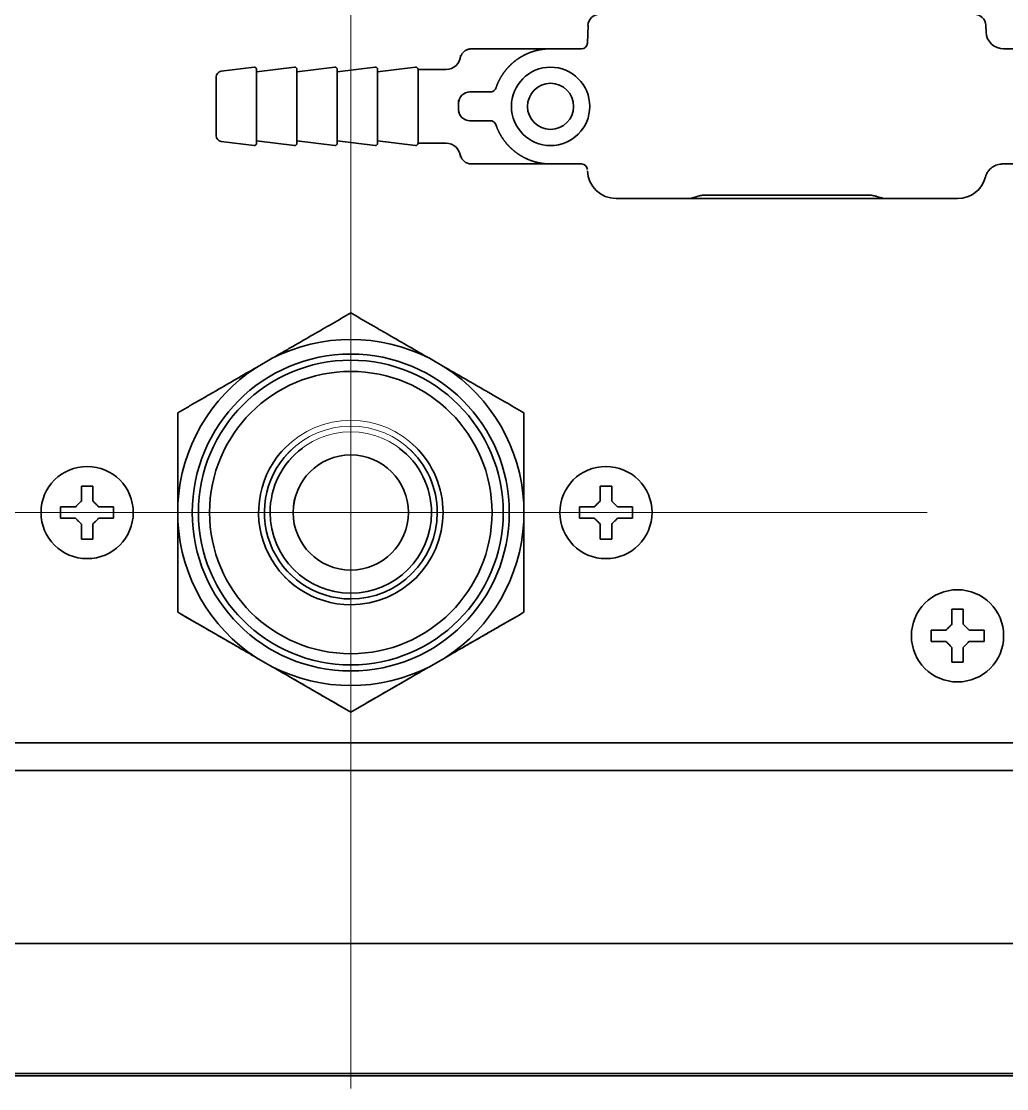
# Model space of a CAD drawing. Extents: x 6327 to 10269, y -393 to 3371.
# Drawn here: x 8511.9 to 8597.3, y 2567.9 to 2660.6 of the extents above; entities that cross this region are included whole.
import ezdxf

# ---------------------------------------------------------------- set-up
doc = ezdxf.new("R2010")
doc.units = 0
doc.header["$LTSCALE"] = 5
doc.layers.get('0').update_dxf_attribs({"linetype": 'CONTINUOUS', "lineweight": 0})
doc.layers.add('1', color=7, linetype='CONTINUOUS', true_color=0xffffff)

msp = doc.modelspace()

# ---------------------------------------------------------------- linework, layer by layer
at = {"color": 3}
for p, q in [((8540.444, 2667.926), (8540.444, 2567.926)), ((8490.444, 2617.926), (8590.444, 2617.926))]:
    msp.add_line(p, q, dxfattribs=at)
for radius in [8, 7.5, 7]:
    msp.add_circle((8540.444, 2617.926), radius)
at = {"layer": '1', "color": 7, "linetype": 'Continuous', "lineweight": 35}
for p, q in [((8561.019, 2660.211), (8560.964, 2658.659)), ((8595.527, 2660.211), (8595.548, 2659.624)), ((8557.773, 2658.176), (8550.768, 2658.176)), ((8560.465, 2658.176), (8557.773, 2658.176)), ((8603.773, 2658.176), (8597.047, 2658.176)), ((8528.773, 2650.619), (8528.773, 2655.733)), ((8532.049, 2656.575), (8529.212, 2656.23)), ((8535.549, 2656.575), (8532.273, 2656.176)), ((8532.273, 2656.376), (8532.273, 2649.976)), ((8539.049, 2656.575), (8535.773, 2656.176)), ((8535.773, 2656.376), (8535.773, 2649.976)), ((8542.549, 2656.575), (8539.273, 2656.176)), ((8539.273, 2656.376), (8539.273, 2649.976)), ((8546.049, 2656.575), (8542.773, 2656.176)), ((8542.773, 2656.376), (8542.773, 2649.976)), ((8548.708, 2656.376), (8546.273, 2656.376)), ((8546.273, 2656.376), (8546.273, 2649.976)), ((8549.773, 2653.176), (8549.783, 2653.461)), ((8549.783, 2652.891), (8549.773, 2653.176)), ((8549.783, 2653.461), (8549.791, 2653.692)), ((8549.79, 2652.692), (8549.79, 2652.687)), ((8529.212, 2650.123), (8532.049, 2649.778)), ((8532.273, 2650.176), (8535.549, 2649.778)), ((8535.773, 2650.176), (8539.049, 2649.778)), ((8539.273, 2650.176), (8542.549, 2649.778)), ((8542.773, 2650.176), (8546.049, 2649.778)), ((8546.273, 2649.976), (8548.708, 2649.976)), ((8550.768, 2648.176), (8557.773, 2648.176)), ((8557.773, 2648.176), (8560.465, 2648.176)), ((8596.956, 2648.176), (8603.773, 2648.176)), ((8569.705, 2645.176), (8563.466, 2645.176)), ((8571.09, 2645.176), (8569.705, 2645.176)), ((8585.456, 2645.176), (8571.09, 2645.176)), ((8571.117, 2645.467), (8585.428, 2645.467)), ((8586.841, 2645.176), (8585.456, 2645.176)), ((8593.079, 2645.176), (8586.841, 2645.176)), ((8532.265, 2630.525), (8533.624, 2631.309)), ((8547.265, 2631.309), (8548.624, 2630.525)), ((8525.444, 2617.142), (8525.444, 2618.711)), ((8555.444, 2618.711), (8555.444, 2617.142)), ((8515.273, 2617.926), (8515.273, 2618.426)), ((8515.273, 2617.426), (8515.273, 2617.926)), ((8519.873, 2618.426), (8519.873, 2617.926)), ((8519.873, 2617.926), (8519.873, 2617.426)), ((8560.273, 2617.926), (8560.273, 2618.426)), ((8560.273, 2617.426), (8560.273, 2617.926)), ((8564.873, 2618.426), (8564.873, 2617.926)), ((8564.873, 2617.926), (8564.873, 2617.426)), ((8525.673, 2609.134), (8530.64, 2606.266)), ((8554.473, 2608.705), (8550.248, 2606.266)), ((8590.773, 2607.226), (8590.773, 2607.726)), ((8595.373, 2607.726), (8595.373, 2607.226)), ((8590.773, 2606.726), (8590.773, 2607.226)), ((8595.373, 2607.226), (8595.373, 2606.726)), ((8533.624, 2604.544), (8532.265, 2605.328)), ((8548.624, 2605.328), (8547.265, 2604.544)), ((8540.444, 2600.606), (8535.248, 2603.606)), ((8535.825, 2603.273), (8535.824, 2603.273)), ((8540.444, 2600.606), (8545.64, 2603.606)), ((8540.444, 2600.606), (8540.444, 2600.606)), ((8540.444, 2600.606), (8540.444, 2600.606)), ((8634.477, 2597.926), (8430.073, 2597.926)), ((8608.573, 2595.526), (8463.373, 2595.526)), ((8634.476, 2580.526), (8463.373, 2580.526)), ((8458.454, 2569.235), (8676.469, 2569.235)), ((8676.479, 2569.028), (8458.454, 2569.028))]:
    msp.add_line(p, q, dxfattribs=at)
msp.add_polyline3d([(8547.444, 2617.926, 0), (8547.444, 2617.926, 0), (8547.444, 2617.926, 0), (8547.444, 2617.926, 0), (8547.444, 2617.926, 0), (8547.444, 2617.926, 0), (8547.444, 2617.926, 0), (8547.444, 2617.926, 0), (8547.444, 2617.926, 0), (8547.444, 2617.926, 0), (8547.444, 2617.926, 0), (8547.444, 2617.926, 0), (8547.444, 2617.926, 0), (8547.444, 2617.926, 0), (8547.444, 2617.926, 0), (8547.444, 2617.926, 0), (8547.444, 2617.926, 0), (8547.444, 2617.926, 0), (8547.444, 2617.926, 0), (8547.444, 2617.926, 0), (8547.444, 2617.926, 0), (8547.444, 2617.926, 0), (8547.444, 2617.926, 0), (8547.444, 2617.926, 0), (8547.444, 2617.926, 0), (8547.444, 2617.926, 0), (8547.444, 2617.926, 0), (8547.444, 2617.926, 0), (8547.444, 2617.926, 0), (8547.444, 2617.926, 0), (8547.444, 2617.926, 0), (8547.444, 2617.926, 0), (8547.444, 2617.926, 0), (8547.444, 2617.926, 0), (8547.444, 2617.926, 0), (8547.444, 2617.926, 0), (8547.444, 2617.926, 0), (8547.444, 2617.926, 0), (8547.444, 2617.926, 0), (8547.444, 2617.926, 0), (8547.444, 2617.926, 0), (8547.444, 2617.926, 0), (8547.444, 2617.926, 0), (8547.444, 2617.926, 0), (8547.444, 2617.926, 0), (8547.444, 2617.926, 0), (8547.444, 2617.926, 0), (8547.444, 2617.926, 0), (8547.444, 2617.926, 0), (8547.444, 2617.926, 0), (8547.444, 2617.926, 0)], dxfattribs=at)
for centre, radius in [((8557.773, 2653.176), 3.4), ((8557.773, 2653.176), 2), ((8517.573, 2617.926), 4), ((8562.573, 2617.926), 4), ((8593.073, 2607.226), 4)]:
    msp.add_circle(centre, radius, dxfattribs=at)
for centre, radius, start, end in [((8562.018, 2660.176), 1, 90, 178), ((8594.528, 2660.176), 1, 2, 90), ((8597.047, 2659.676), 1.5, 182, 271.71043), ((8560.465, 2658.676), 0.5, 269.344, 358), ((8529.273, 2655.733), 0.5, 96.93646, 180), ((8532.073, 2656.376), 0.2, 0, 96.93646), ((8535.573, 2656.376), 0.2, 0, 96.93646), ((8539.073, 2656.376), 0.2, 0, 96.93646), ((8542.573, 2656.376), 0.2, 0, 96.93646), ((8546.073, 2656.376), 0.2, 0, 96.93646), ((8550.782, 2653.426), 1, 90, 178), ((8550.782, 2652.926), 1, 182.00027, 270), ((8529.273, 2650.619), 0.5, 180, 263.06354), ((8532.073, 2649.976), 0.2, 263.06354, 0), ((8535.573, 2649.976), 0.2, 263.06354, 0), ((8539.073, 2649.976), 0.2, 263.06354, 0), ((8542.573, 2649.976), 0.2, 263.06354, 0), ((8546.073, 2649.976), 0.2, 263.06354, 0), ((8560.465, 2647.676), 0.5, 2, 90.36253), ((8563.466, 2647.676), 2.5, 182, 270), ((8593.078, 2647.678), 2.502, 270.02134, 345.54153)]:
    msp.add_arc(centre, radius, start, end, dxfattribs=at)
for centre, major_axis, start_param, end_param in [((8548.709, 2657.626), (-1.249, 0.04), 1.602904, 3.141573), ((8548.709, 2648.726), (-1.249, -0.04), 3.141612, 4.681404), ((8540.444, 2617.926), (-15.021, 0), 4.241052, 5.183726), ((8540.444, 2617.926), (-15.021, 0), 5.28825, 6.230923), ((8540.444, 2617.926), (-15.021, 0), 3.193854, 4.136528), ((8540.444, 2617.926), (8, 0), 2.349028, 4.71239), ((8540.444, 2617.926), (7.5, 0), 2.299057, 4.712391), ((8540.444, 2617.926), (-7, 0), 5.356611, 6.283185), ((8540.444, 2617.926), (-7, 0), 3.141594, 4.068168), ((8540.444, 2617.926), (7.5, 0), 0, 0.842536), ((8540.444, 2617.926), (8, 0), 0, 0.792565), ((8540.444, 2617.926), (-5, 0), 3.141601, 6.283101), ((8540.444, 2617.926), (7, 0), 3.141593, 6.283185), ((8540.444, 2617.926), (8, 0), 4.71239, 6.283185), ((8540.444, 2617.926), (7.5, 0), 4.712391, 6.283185), ((8540.444, 2617.926), (-15.021, 0), 0.052262, 0.994929), ((8540.444, 2617.926), (-15.021, 0), 2.146657, 3.089331), ((8540.444, 2617.926), (-15.021, 0), 1.099459, 2.042133)]:
    msp.add_ellipse(centre, major_axis=major_axis, ratio=1, start_param=start_param, end_param=end_param, dxfattribs=at)
for major_axis in [(-13.75, 0), (13.221, 0), (-12.25, 0), (5, 0)]:
    msp.add_ellipse((8540.444, 2617.926), major_axis=major_axis, ratio=1, dxfattribs=at)
for points, degree in [([(8550.937, 2658.176), (8550.12, 2658.125), (8549.931, 2657.364)], 2), ([(8552.559, 2654.426), (8552.578, 2654.426), (8552.616, 2654.428), (8552.669, 2654.438), (8552.718, 2654.451), (8552.763, 2654.469), (8552.789, 2654.482), (8552.802, 2654.489)], 3), ([(8549.931, 2648.989), (8550.153, 2648.201), (8550.937, 2648.176)], 2), ([(8517.073, 2618.926), (8517.073, 2618.98), (8517.073, 2619.089), (8517.073, 2619.25), (8517.073, 2619.409), (8517.073, 2619.564), (8517.073, 2619.716), (8517.073, 2619.873), (8517.073, 2620.039), (8517.073, 2620.162), (8517.073, 2620.226)], 3), ([(8517.073, 2620.226), (8517.24, 2620.226), (8517.573, 2620.226), (8517.906, 2620.226), (8518.073, 2620.226)], 3), ([(8562.073, 2618.926), (8562.073, 2618.98), (8562.073, 2619.089), (8562.073, 2619.25), (8562.073, 2619.409), (8562.073, 2619.564), (8562.073, 2619.716), (8562.073, 2619.873), (8562.073, 2620.039), (8562.073, 2620.162), (8562.073, 2620.226)], 3), ([(8562.073, 2620.226), (8562.24, 2620.226), (8562.573, 2620.226), (8562.906, 2620.226), (8563.073, 2620.226)], 3), ([(8516.573, 2618.426), (8516.597, 2618.45), (8516.644, 2618.497), (8516.715, 2618.569), (8516.787, 2618.64), (8516.858, 2618.712), (8516.93, 2618.783), (8517.001, 2618.855), (8517.049, 2618.902), (8517.073, 2618.926)], 3), ([(8518.073, 2618.926), (8518.099, 2618.9), (8518.15, 2618.849), (8518.224, 2618.775), (8518.296, 2618.703), (8518.366, 2618.633), (8518.435, 2618.564), (8518.504, 2618.495), (8518.55, 2618.449), (8518.573, 2618.426)], 3), ([(8561.573, 2618.426), (8561.597, 2618.45), (8561.644, 2618.497), (8561.715, 2618.569), (8561.787, 2618.64), (8561.858, 2618.712), (8561.93, 2618.783), (8562.001, 2618.855), (8562.049, 2618.902), (8562.073, 2618.926)], 3), ([(8563.073, 2618.926), (8563.099, 2618.9), (8563.15, 2618.849), (8563.224, 2618.775), (8563.296, 2618.703), (8563.366, 2618.633), (8563.435, 2618.564), (8563.504, 2618.495), (8563.55, 2618.449), (8563.573, 2618.426)], 3), ([(8518.573, 2618.426), (8518.627, 2618.426), (8518.735, 2618.426), (8518.897, 2618.426), (8519.056, 2618.426), (8519.211, 2618.426), (8519.363, 2618.426), (8519.519, 2618.426), (8519.686, 2618.426), (8519.809, 2618.426), (8519.873, 2618.426)], 3), ([(8563.573, 2618.426), (8563.627, 2618.426), (8563.735, 2618.426), (8563.897, 2618.426), (8564.056, 2618.426), (8564.211, 2618.426), (8564.363, 2618.426), (8564.519, 2618.426), (8564.686, 2618.426), (8564.809, 2618.426), (8564.873, 2618.426)], 3), ([(8516.573, 2617.426), (8516.519, 2617.426), (8516.411, 2617.426), (8516.249, 2617.426), (8516.09, 2617.426), (8515.935, 2617.426), (8515.783, 2617.426), (8515.626, 2617.426), (8515.46, 2617.426), (8515.337, 2617.426), (8515.273, 2617.426)], 3), ([(8517.073, 2616.926), (8517.047, 2616.952), (8516.996, 2617.003), (8516.922, 2617.077), (8516.85, 2617.149), (8516.78, 2617.219), (8516.711, 2617.288), (8516.642, 2617.357), (8516.596, 2617.403), (8516.573, 2617.426)], 3), ([(8518.573, 2617.426), (8518.549, 2617.402), (8518.502, 2617.355), (8518.43, 2617.284), (8518.359, 2617.212), (8518.287, 2617.141), (8518.216, 2617.069), (8518.144, 2616.998), (8518.097, 2616.95), (8518.073, 2616.926)], 3), ([(8518.073, 2616.926), (8518.073, 2616.872), (8518.073, 2616.764), (8518.073, 2616.602), (8518.073, 2616.443), (8518.073, 2616.288), (8518.073, 2616.136), (8518.073, 2615.98), (8518.073, 2615.813), (8518.073, 2615.69), (8518.073, 2615.626)], 3), ([(8561.573, 2617.426), (8561.519, 2617.426), (8561.411, 2617.426), (8561.249, 2617.426), (8561.09, 2617.426), (8560.935, 2617.426), (8560.783, 2617.426), (8560.626, 2617.426), (8560.46, 2617.426), (8560.337, 2617.426), (8560.273, 2617.426)], 3), ([(8562.073, 2616.926), (8562.047, 2616.952), (8561.996, 2617.003), (8561.922, 2617.077), (8561.85, 2617.149), (8561.78, 2617.219), (8561.711, 2617.288), (8561.642, 2617.357), (8561.596, 2617.403), (8561.573, 2617.426)], 3), ([(8563.573, 2617.426), (8563.549, 2617.402), (8563.502, 2617.355), (8563.43, 2617.284), (8563.359, 2617.212), (8563.287, 2617.141), (8563.216, 2617.069), (8563.144, 2616.998), (8563.097, 2616.95), (8563.073, 2616.926)], 3), ([(8563.073, 2616.926), (8563.073, 2616.872), (8563.073, 2616.764), (8563.073, 2616.602), (8563.073, 2616.443), (8563.073, 2616.288), (8563.073, 2616.136), (8563.073, 2615.98), (8563.073, 2615.813), (8563.073, 2615.69), (8563.073, 2615.626)], 3), ([(8518.073, 2615.626), (8517.906, 2615.626), (8517.573, 2615.626), (8517.24, 2615.626), (8517.073, 2615.626)], 3), ([(8563.073, 2615.626), (8562.906, 2615.626), (8562.573, 2615.626), (8562.24, 2615.626), (8562.073, 2615.626)], 3), ([(8592.573, 2608.226), (8592.573, 2608.28), (8592.573, 2608.389), (8592.573, 2608.55), (8592.573, 2608.709), (8592.573, 2608.864), (8592.573, 2609.016), (8592.573, 2609.173), (8592.573, 2609.339), (8592.573, 2609.462), (8592.573, 2609.526)], 3), ([(8592.573, 2609.526), (8592.74, 2609.526), (8593.073, 2609.526), (8593.406, 2609.526), (8593.573, 2609.526)], 3), ([(8592.073, 2607.726), (8592.097, 2607.75), (8592.144, 2607.797), (8592.215, 2607.869), (8592.287, 2607.94), (8592.358, 2608.012), (8592.43, 2608.083), (8592.501, 2608.155), (8592.549, 2608.202), (8592.573, 2608.226)], 3), ([(8593.573, 2608.226), (8593.599, 2608.2), (8593.65, 2608.149), (8593.724, 2608.075), (8593.796, 2608.003), (8593.866, 2607.933), (8593.935, 2607.864), (8594.004, 2607.795), (8594.05, 2607.749), (8594.073, 2607.726)], 3), ([(8594.073, 2607.726), (8594.127, 2607.726), (8594.235, 2607.726), (8594.397, 2607.726), (8594.556, 2607.726), (8594.711, 2607.726), (8594.863, 2607.726), (8595.019, 2607.726), (8595.186, 2607.726), (8595.309, 2607.726), (8595.373, 2607.726)], 3), ([(8592.073, 2606.726), (8592.019, 2606.726), (8591.911, 2606.726), (8591.749, 2606.726), (8591.59, 2606.726), (8591.435, 2606.726), (8591.283, 2606.726), (8591.126, 2606.726), (8590.96, 2606.726), (8590.837, 2606.726), (8590.773, 2606.726)], 3), ([(8592.573, 2606.226), (8592.547, 2606.252), (8592.496, 2606.303), (8592.422, 2606.377), (8592.35, 2606.449), (8592.28, 2606.519), (8592.211, 2606.588), (8592.142, 2606.657), (8592.096, 2606.703), (8592.073, 2606.726)], 3), ([(8594.073, 2606.726), (8594.049, 2606.702), (8594.002, 2606.655), (8593.93, 2606.584), (8593.859, 2606.512), (8593.787, 2606.441), (8593.716, 2606.369), (8593.644, 2606.298), (8593.597, 2606.25), (8593.573, 2606.226)], 3), ([(8593.573, 2606.226), (8593.573, 2606.172), (8593.573, 2606.064), (8593.573, 2605.902), (8593.573, 2605.743), (8593.573, 2605.588), (8593.573, 2605.436), (8593.573, 2605.28), (8593.573, 2605.113), (8593.573, 2604.99), (8593.573, 2604.926)], 3), ([(8593.573, 2604.926), (8593.406, 2604.926), (8593.073, 2604.926), (8592.74, 2604.926), (8592.573, 2604.926)], 3)]:
    msp.add_open_spline(points, degree=degree, dxfattribs=at)
for points, knots in [([(8553.033, 2654.767), (8553.038, 2654.782), (8553.048, 2654.811), (8553.063, 2654.854), (8553.079, 2654.898), (8553.095, 2654.941), (8553.111, 2654.984), (8553.128, 2655.027), (8553.145, 2655.069), (8553.163, 2655.112), (8553.181, 2655.154), (8553.199, 2655.196), (8553.218, 2655.238), (8553.237, 2655.279), (8553.256, 2655.321), (8553.276, 2655.362), (8553.296, 2655.403), (8553.316, 2655.443), (8553.337, 2655.484), (8553.358, 2655.524), (8553.38, 2655.564), (8553.402, 2655.604), (8553.424, 2655.644), (8553.447, 2655.683), (8553.469, 2655.722), (8553.493, 2655.761), (8553.516, 2655.799), (8553.54, 2655.838), (8553.564, 2655.876), (8553.589, 2655.913), (8553.613, 2655.951), (8553.639, 2655.988), (8553.664, 2656.025), (8553.69, 2656.062), (8553.716, 2656.098), (8553.742, 2656.135), (8553.769, 2656.171), (8553.796, 2656.206), (8553.823, 2656.242), (8553.85, 2656.277), (8553.878, 2656.312), (8553.906, 2656.346), (8553.934, 2656.38), (8553.963, 2656.414), (8553.992, 2656.448), (8554.021, 2656.481), (8554.051, 2656.515), (8554.08, 2656.547), (8554.11, 2656.58), (8554.14, 2656.612), (8554.171, 2656.644), (8554.202, 2656.676), (8554.233, 2656.707), (8554.264, 2656.738), (8554.295, 2656.769), (8554.327, 2656.799), (8554.359, 2656.829), (8554.391, 2656.859), (8554.423, 2656.888), (8554.456, 2656.917), (8554.489, 2656.946), (8554.522, 2656.975), (8554.555, 2657.003), (8554.588, 2657.031), (8554.622, 2657.058), (8554.656, 2657.086), (8554.69, 2657.113), (8554.724, 2657.139), (8554.759, 2657.165), (8554.793, 2657.191), (8554.828, 2657.217), (8554.863, 2657.242), (8554.898, 2657.267), (8554.934, 2657.292), (8554.969, 2657.316), (8555.005, 2657.34), (8555.041, 2657.364), (8555.077, 2657.387), (8555.113, 2657.41), (8555.149, 2657.433), (8555.186, 2657.455), (8555.223, 2657.477), (8555.26, 2657.499), (8555.297, 2657.52), (8555.334, 2657.541), (8555.371, 2657.561), (8555.408, 2657.582), (8555.446, 2657.602), (8555.483, 2657.621), (8555.521, 2657.64), (8555.559, 2657.659), (8555.597, 2657.678), (8555.635, 2657.696), (8555.674, 2657.714), (8555.712, 2657.732), (8555.75, 2657.749), (8555.789, 2657.766), (8555.828, 2657.782), (8555.866, 2657.798), (8555.905, 2657.814), (8555.944, 2657.83), (8555.983, 2657.845), (8556.022, 2657.86), (8556.062, 2657.874), (8556.101, 2657.888), (8556.14, 2657.902), (8556.18, 2657.916), (8556.219, 2657.929), (8556.259, 2657.941), (8556.298, 2657.954), (8556.338, 2657.966), (8556.378, 2657.978), (8556.418, 2657.989), (8556.457, 2658), (8556.497, 2658.011), (8556.537, 2658.021), (8556.577, 2658.031), (8556.617, 2658.041), (8556.657, 2658.05), (8556.697, 2658.059), (8556.738, 2658.068), (8556.778, 2658.076), (8556.818, 2658.084), (8556.858, 2658.092), (8556.898, 2658.099), (8556.939, 2658.106), (8556.979, 2658.113), (8557.019, 2658.119), (8557.059, 2658.125), (8557.1, 2658.131), (8557.14, 2658.136), (8557.18, 2658.141), (8557.22, 2658.146), (8557.261, 2658.15), (8557.301, 2658.154), (8557.341, 2658.157), (8557.381, 2658.161), (8557.421, 2658.164), (8557.462, 2658.166), (8557.502, 2658.169), (8557.542, 2658.171), (8557.582, 2658.173), (8557.622, 2658.174), (8557.662, 2658.175), (8557.702, 2658.176), (8557.739, 2658.176), (8557.763, 2658.176), (8557.774, 2658.176)], [0, 0, 0, 0, 0.0051354, 0.0102658, 0.0153914, 0.0205121, 0.0256279, 0.0307388, 0.0358449, 0.040946, 0.0460422, 0.0511336, 0.0562201, 0.0613016, 0.0663783, 0.0714501, 0.076517, 0.0815791, 0.0866362, 0.0916884, 0.0967358, 0.1017783, 0.1068158, 0.1118485, 0.1168763, 0.1218993, 0.1269173, 0.1319304, 0.1369387, 0.1419421, 0.1469406, 0.1519341, 0.1569229, 0.1619067, 0.1668856, 0.1718597, 0.1768288, 0.1817931, 0.1867525, 0.191707, 0.1966566, 0.2016014, 0.2065412, 0.2114762, 0.2164063, 0.2213315, 0.2262518, 0.2311672, 0.2360777, 0.2409834, 0.2458842, 0.2507801, 0.2556711, 0.2605572, 0.2654384, 0.2703148, 0.2751862, 0.2800528, 0.2849145, 0.2897714, 0.2946233, 0.2994704, 0.3043125, 0.3091498, 0.3139822, 0.3188097, 0.3236324, 0.3284501, 0.333263, 0.338071, 0.3428741, 0.3476724, 0.3524657, 0.3572542, 0.3620378, 0.3668165, 0.3715903, 0.3763593, 0.3811233, 0.3858825, 0.3906368, 0.3953863, 0.4001308, 0.4048705, 0.4096053, 0.4143352, 0.4190602, 0.4237804, 0.4284956, 0.433206, 0.4379116, 0.4426122, 0.4473079, 0.4519988, 0.4566848, 0.461366, 0.4660422, 0.4707136, 0.4753801, 0.4800417, 0.4846984, 0.4893503, 0.4939973, 0.4986394, 0.5032766, 0.507909, 0.5125364, 0.517159, 0.5217768, 0.5263896, 0.5309976, 0.5356007, 0.5401989, 0.5447923, 0.5493807, 0.5539643, 0.5585431, 0.5631169, 0.5676859, 0.57225, 0.5768092, 0.5813636, 0.5859131, 0.5904577, 0.5949974, 0.5995323, 0.6040623, 0.6085874, 0.6131076, 0.617623, 0.6221335, 0.6266391, 0.6311399, 0.6356358, 0.6401268, 0.6446129, 0.6490942, 0.6535706, 0.6580421, 0.6625088, 0.6669706, 0.6714275, 0.6758796, 0.6803267, 0.684769, 0.6892065, 0.6927374, 0.6927374, 0.6927374, 0.6927374]), ([(8552.802, 2654.489), (8552.855, 2654.519), (8552.904, 2654.559), (8552.983, 2654.654), (8553.013, 2654.709), (8553.033, 2654.767)], [0, 0, 0, 0, 0.5, 0.5, 1, 1, 1, 1]), ([(8550.782, 2654.426), (8550.782, 2654.426), (8550.82, 2654.426), (8550.985, 2654.426), (8551.251, 2654.426), (8551.61, 2654.426), (8552.05, 2654.426), (8552.385, 2654.426), (8552.559, 2654.426)], [0, 0, 0, 0, 0.166853, 0.330789, 0.494535, 0.660664, 0.82941, 1, 1, 1, 1]), ([(8552.559, 2651.926), (8552.386, 2651.926), (8552.051, 2651.926), (8551.61, 2651.926), (8551.254, 2651.926), (8550.991, 2651.926), (8550.822, 2651.926), (8550.782, 2651.926), (8550.782, 2651.926)], [0, 0, 0, 0, 0.170153, 0.338815, 0.505661, 0.664621, 0.826311, 1, 1, 1, 1]), ([(8552.802, 2651.863), (8552.799, 2651.865), (8552.793, 2651.868), (8552.785, 2651.872), (8552.777, 2651.876), (8552.769, 2651.88), (8552.76, 2651.884), (8552.752, 2651.887), (8552.743, 2651.891), (8552.735, 2651.894), (8552.727, 2651.897), (8552.718, 2651.9), (8552.71, 2651.903), (8552.701, 2651.905), (8552.693, 2651.908), (8552.684, 2651.91), (8552.676, 2651.912), (8552.667, 2651.914), (8552.659, 2651.916), (8552.65, 2651.918), (8552.642, 2651.919), (8552.633, 2651.921), (8552.625, 2651.922), (8552.617, 2651.923), (8552.608, 2651.924), (8552.6, 2651.924), (8552.592, 2651.925), (8552.583, 2651.926), (8552.575, 2651.926), (8552.567, 2651.926), (8552.561, 2651.926), (8552.559, 2651.926)], [0, 0, 0, 0, 0.033325, 0.06648, 0.099493, 0.132392, 0.165206, 0.197965, 0.230696, 0.26343, 0.296195, 0.32902, 0.361934, 0.394967, 0.428145, 0.461498, 0.495053, 0.528836, 0.562875, 0.597195, 0.631821, 0.666778, 0.702091, 0.737781, 0.773873, 0.810387, 0.847344, 0.884764, 0.922668, 0.961074, 1, 1, 1, 1]), ([(8553.033, 2651.585), (8553.013, 2651.644), (8552.983, 2651.698), (8552.904, 2651.793), (8552.855, 2651.833), (8552.802, 2651.863)], [0, 0, 0, 0, 0.5, 0.5, 1, 1, 1, 1]), ([(8553.033, 2651.585), (8553.038, 2651.571), (8553.048, 2651.541), (8553.063, 2651.498), (8553.079, 2651.455), (8553.095, 2651.411), (8553.111, 2651.368), (8553.128, 2651.325), (8553.145, 2651.283), (8553.163, 2651.24), (8553.181, 2651.198), (8553.199, 2651.156), (8553.218, 2651.114), (8553.237, 2651.073), (8553.256, 2651.032), (8553.276, 2650.99), (8553.296, 2650.949), (8553.316, 2650.909), (8553.337, 2650.868), (8553.358, 2650.828), (8553.38, 2650.788), (8553.402, 2650.748), (8553.424, 2650.709), (8553.447, 2650.669), (8553.469, 2650.63), (8553.493, 2650.592), (8553.516, 2650.553), (8553.54, 2650.515), (8553.564, 2650.477), (8553.589, 2650.439), (8553.613, 2650.401), (8553.639, 2650.364), (8553.664, 2650.327), (8553.69, 2650.29), (8553.716, 2650.254), (8553.742, 2650.218), (8553.769, 2650.182), (8553.796, 2650.146), (8553.823, 2650.111), (8553.85, 2650.075), (8553.878, 2650.041), (8553.906, 2650.006), (8553.934, 2649.972), (8553.963, 2649.938), (8553.992, 2649.904), (8554.021, 2649.871), (8554.051, 2649.838), (8554.08, 2649.805), (8554.11, 2649.772), (8554.14, 2649.74), (8554.171, 2649.708), (8554.202, 2649.677), (8554.233, 2649.645), (8554.264, 2649.614), (8554.295, 2649.584), (8554.327, 2649.553), (8554.359, 2649.523), (8554.391, 2649.493), (8554.423, 2649.464), (8554.456, 2649.435), (8554.489, 2649.406), (8554.522, 2649.377), (8554.555, 2649.349), (8554.588, 2649.321), (8554.622, 2649.294), (8554.656, 2649.267), (8554.69, 2649.24), (8554.724, 2649.213), (8554.759, 2649.187), (8554.793, 2649.161), (8554.828, 2649.135), (8554.863, 2649.11), (8554.898, 2649.085), (8554.934, 2649.06), (8554.969, 2649.036), (8555.005, 2649.012), (8555.041, 2648.988), (8555.077, 2648.965), (8555.113, 2648.942), (8555.149, 2648.92), (8555.186, 2648.897), (8555.223, 2648.875), (8555.26, 2648.854), (8555.297, 2648.832), (8555.334, 2648.811), (8555.371, 2648.791), (8555.408, 2648.771), (8555.446, 2648.751), (8555.483, 2648.731), (8555.521, 2648.712), (8555.559, 2648.693), (8555.597, 2648.674), (8555.635, 2648.656), (8555.674, 2648.638), (8555.712, 2648.621), (8555.75, 2648.603), (8555.789, 2648.586), (8555.828, 2648.57), (8555.866, 2648.554), (8555.905, 2648.538), (8555.944, 2648.522), (8555.983, 2648.507), (8556.022, 2648.492), (8556.062, 2648.478), (8556.101, 2648.464), (8556.14, 2648.45), (8556.18, 2648.437), (8556.219, 2648.424), (8556.259, 2648.411), (8556.298, 2648.398), (8556.338, 2648.386), (8556.378, 2648.375), (8556.418, 2648.363), (8556.457, 2648.352), (8556.497, 2648.341), (8556.537, 2648.331), (8556.577, 2648.321), (8556.617, 2648.311), (8556.657, 2648.302), (8556.697, 2648.293), (8556.738, 2648.284), (8556.778, 2648.276), (8556.818, 2648.268), (8556.858, 2648.26), (8556.898, 2648.253), (8556.939, 2648.246), (8556.979, 2648.24), (8557.019, 2648.233), (8557.059, 2648.227), (8557.1, 2648.222), (8557.14, 2648.216), (8557.18, 2648.211), (8557.22, 2648.207), (8557.261, 2648.202), (8557.301, 2648.198), (8557.341, 2648.195), (8557.381, 2648.191), (8557.421, 2648.188), (8557.462, 2648.186), (8557.502, 2648.183), (8557.542, 2648.181), (8557.582, 2648.18), (8557.622, 2648.178), (8557.662, 2648.177), (8557.702, 2648.177), (8557.739, 2648.176), (8557.763, 2648.176), (8557.774, 2648.176)], [0, 0, 0, 0, 0.0051354, 0.0102658, 0.0153914, 0.0205121, 0.0256279, 0.0307388, 0.0358449, 0.040946, 0.0460422, 0.0511336, 0.0562201, 0.0613016, 0.0663783, 0.0714501, 0.076517, 0.0815791, 0.0866362, 0.0916884, 0.0967358, 0.1017783, 0.1068158, 0.1118485, 0.1168763, 0.1218993, 0.1269173, 0.1319304, 0.1369387, 0.1419421, 0.1469406, 0.1519341, 0.1569229, 0.1619067, 0.1668856, 0.1718597, 0.1768288, 0.1817931, 0.1867525, 0.191707, 0.1966566, 0.2016014, 0.2065412, 0.2114762, 0.2164063, 0.2213315, 0.2262518, 0.2311672, 0.2360777, 0.2409834, 0.2458842, 0.2507801, 0.2556711, 0.2605572, 0.2654384, 0.2703148, 0.2751862, 0.2800528, 0.2849145, 0.2897714, 0.2946233, 0.2994704, 0.3043125, 0.3091498, 0.3139822, 0.3188097, 0.3236324, 0.3284501, 0.333263, 0.338071, 0.3428741, 0.3476724, 0.3524657, 0.3572542, 0.3620378, 0.3668165, 0.3715903, 0.3763593, 0.3811233, 0.3858825, 0.3906368, 0.3953863, 0.4001308, 0.4048705, 0.4096053, 0.4143352, 0.4190602, 0.4237804, 0.4284956, 0.433206, 0.4379116, 0.4426122, 0.4473079, 0.4519988, 0.4566848, 0.461366, 0.4660422, 0.4707136, 0.4753801, 0.4800417, 0.4846984, 0.4893503, 0.4939973, 0.4986394, 0.5032766, 0.507909, 0.5125364, 0.517159, 0.5217768, 0.5263896, 0.5309976, 0.5356007, 0.5401989, 0.5447923, 0.5493807, 0.5539643, 0.5585431, 0.5631169, 0.5676859, 0.57225, 0.5768092, 0.5813636, 0.5859131, 0.5904577, 0.5949974, 0.5995323, 0.6040623, 0.6085874, 0.6131076, 0.617623, 0.6221335, 0.6266391, 0.6311399, 0.6356358, 0.6401268, 0.6446129, 0.6490942, 0.6535706, 0.6580421, 0.6625088, 0.6669706, 0.6714275, 0.6758796, 0.6803267, 0.684769, 0.6892065, 0.6927374, 0.6927374, 0.6927374, 0.6927374]), ([(8595.501, 2647.054), (8595.501, 2647.054), (8595.502, 2647.056), (8595.505, 2647.068), (8595.512, 2647.093), (8595.528, 2647.147), (8595.578, 2647.289), (8595.728, 2647.579), (8596.046, 2647.91), (8596.504, 2648.136), (8596.806, 2648.169), (8596.956, 2648.176)], [0, 0, 0, 0, 0.014549, 0.04498, 0.064172, 0.085459, 0.140153, 0.279462, 0.557011, 0.788323, 1, 1, 1, 1]), ([(8569.706, 2645.179), (8569.715, 2645.178), (8569.797, 2645.171), (8569.952, 2645.204), (8570.233, 2645.275), (8570.574, 2645.393), (8570.935, 2645.468), (8571.088, 2645.464), (8571.117, 2645.463)], [0, 0, 0, 0, 0.01677, 0.159489, 0.353717, 0.740798, 0.95113, 1, 1, 1, 1]), ([(8585.429, 2645.464), (8585.445, 2645.465), (8585.545, 2645.471), (8585.754, 2645.438), (8586.114, 2645.349), (8586.438, 2645.244), (8586.698, 2645.166), (8586.839, 2645.18), (8586.86, 2645.183)], [0, 0, 0, 0, 0.025697, 0.168939, 0.354844, 0.731666, 0.959919, 1, 1, 1, 1]), ([(8540.444, 2635.247), (8539.909, 2634.938), (8538.826, 2634.313), (8537.712, 2633.669), (8536.578, 2633.015), (8536.002, 2632.682), (8535.266, 2632.257), (8535.118, 2632.172), (8534.895, 2632.043), (8534.821, 2632), (8534.672, 2631.914), (8534.299, 2631.699), (8533.924, 2631.483), (8533.624, 2631.309)], [0, 0, 0, 0, 0.25, 0.5, 0.5, 0.75, 0.75, 0.8125, 0.8125, 0.84375, 0.84375, 0.875, 1, 1, 1, 1]), ([(8547.265, 2631.309), (8546.664, 2631.656), (8546.073, 2631.998), (8544.906, 2632.671), (8544.331, 2633.003), (8543.478, 2633.495), (8543.196, 2633.658), (8542.775, 2633.901), (8542.635, 2633.982), (8542.425, 2634.103), (8542.355, 2634.144), (8542.216, 2634.224), (8541.869, 2634.424), (8541.252, 2634.781), (8540.712, 2635.092), (8540.444, 2635.247)], [0, 0, 0, 0, 0.25, 0.25, 0.5, 0.5, 0.625, 0.625, 0.6875, 0.6875, 0.71875, 0.71875, 0.75, 0.875, 1, 1, 1, 1]), ([(8532.265, 2630.525), (8531.664, 2630.178), (8531.073, 2629.836), (8529.906, 2629.163), (8529.331, 2628.831), (8528.478, 2628.338), (8528.196, 2628.175), (8527.775, 2627.932), (8527.635, 2627.851), (8527.425, 2627.73), (8527.355, 2627.69), (8527.216, 2627.61), (8526.869, 2627.409), (8526.252, 2627.053), (8525.712, 2626.741), (8525.444, 2626.587)], [0, 0, 0, 0, 0.25, 0.25, 0.5, 0.5, 0.625, 0.625, 0.6875, 0.6875, 0.71875, 0.71875, 0.75, 0.875, 1, 1, 1, 1]), ([(8555.444, 2626.587), (8554.909, 2626.896), (8553.826, 2627.521), (8552.712, 2628.164), (8551.578, 2628.819), (8551.002, 2629.152), (8550.266, 2629.576), (8550.118, 2629.662), (8549.895, 2629.79), (8549.821, 2629.833), (8549.672, 2629.919), (8549.299, 2630.135), (8548.924, 2630.351), (8548.624, 2630.525)], [0, 0, 0, 0, 0.25, 0.5, 0.5, 0.75, 0.75, 0.8125, 0.8125, 0.84375, 0.84375, 0.875, 1, 1, 1, 1]), ([(8525.444, 2626.587), (8525.444, 2625.969), (8525.444, 2624.718), (8525.444, 2623.431), (8525.444, 2622.123), (8525.444, 2621.457), (8525.444, 2620.608), (8525.444, 2620.437), (8525.444, 2620.179), (8525.444, 2620.093), (8525.444, 2619.921), (8525.444, 2619.491), (8525.444, 2619.058), (8525.444, 2618.711)], [0, 0, 0, 0, 0.25, 0.5, 0.5, 0.75, 0.75, 0.8125, 0.8125, 0.84375, 0.84375, 0.875, 1, 1, 1, 1]), ([(8555.444, 2618.711), (8555.444, 2619.405), (8555.444, 2620.088), (8555.444, 2621.435), (8555.444, 2622.099), (8555.444, 2623.083), (8555.444, 2623.409), (8555.444, 2623.896), (8555.444, 2624.057), (8555.444, 2624.299), (8555.444, 2624.38), (8555.444, 2624.541), (8555.444, 2624.941), (8555.444, 2625.654), (8555.444, 2626.277), (8555.444, 2626.587)], [0, 0, 0, 0, 0.25, 0.25, 0.5, 0.5, 0.625, 0.625, 0.6875, 0.6875, 0.71875, 0.71875, 0.75, 0.875, 1, 1, 1, 1]), ([(8518.073, 2620.226), (8518.073, 2620.023), (8518.073, 2619.813), (8518.073, 2619.488), (8518.073, 2619.378), (8518.073, 2619.155), (8518.073, 2619.041), (8518.073, 2618.926)], [0, 0, 0, 0, 0.5, 0.5, 0.75, 0.75, 1, 1, 1, 1]), ([(8563.073, 2620.226), (8563.073, 2620.023), (8563.073, 2619.813), (8563.073, 2619.488), (8563.073, 2619.378), (8563.073, 2619.155), (8563.073, 2619.041), (8563.073, 2618.926)], [0, 0, 0, 0, 0.5, 0.5, 0.75, 0.75, 1, 1, 1, 1]), ([(8515.273, 2618.426), (8515.476, 2618.426), (8515.686, 2618.426), (8516.011, 2618.426), (8516.121, 2618.426), (8516.344, 2618.426), (8516.458, 2618.426), (8516.573, 2618.426)], [0, 0, 0, 0, 0.5, 0.5, 0.75, 0.75, 1, 1, 1, 1]), ([(8560.273, 2618.426), (8560.476, 2618.426), (8560.686, 2618.426), (8561.011, 2618.426), (8561.121, 2618.426), (8561.344, 2618.426), (8561.458, 2618.426), (8561.573, 2618.426)], [0, 0, 0, 0, 0.5, 0.5, 0.75, 0.75, 1, 1, 1, 1]), ([(8517.073, 2615.626), (8517.073, 2615.829), (8517.073, 2616.039), (8517.073, 2616.364), (8517.073, 2616.474), (8517.073, 2616.697), (8517.073, 2616.811), (8517.073, 2616.926)], [0, 0, 0, 0, 0.5, 0.5, 0.75, 0.75, 1, 1, 1, 1]), ([(8519.873, 2617.426), (8519.67, 2617.426), (8519.46, 2617.426), (8519.135, 2617.426), (8519.025, 2617.426), (8518.802, 2617.426), (8518.688, 2617.426), (8518.573, 2617.426)], [0, 0, 0, 0, 0.5, 0.5, 0.75, 0.75, 1, 1, 1, 1]), ([(8525.444, 2617.142), (8525.444, 2616.448), (8525.444, 2615.765), (8525.444, 2614.418), (8525.444, 2613.754), (8525.444, 2612.77), (8525.444, 2612.444), (8525.444, 2611.957), (8525.444, 2611.795), (8525.444, 2611.553), (8525.444, 2611.473), (8525.444, 2611.312), (8525.444, 2610.912), (8525.444, 2610.199), (8525.444, 2609.576), (8525.444, 2609.266)], [0, 0, 0, 0, 0.25, 0.25, 0.5, 0.5, 0.625, 0.625, 0.6875, 0.6875, 0.71875, 0.71875, 0.75, 0.875, 1, 1, 1, 1]), ([(8555.444, 2609.266), (8555.444, 2609.884), (8555.444, 2611.135), (8555.444, 2612.421), (8555.444, 2613.73), (8555.444, 2614.396), (8555.444, 2615.245), (8555.444, 2615.416), (8555.444, 2615.673), (8555.444, 2615.759), (8555.444, 2615.932), (8555.444, 2616.362), (8555.444, 2616.795), (8555.444, 2617.142)], [0, 0, 0, 0, 0.25, 0.5, 0.5, 0.75, 0.75, 0.8125, 0.8125, 0.84375, 0.84375, 0.875, 1, 1, 1, 1]), ([(8562.073, 2615.626), (8562.073, 2615.829), (8562.073, 2616.039), (8562.073, 2616.364), (8562.073, 2616.474), (8562.073, 2616.697), (8562.073, 2616.811), (8562.073, 2616.926)], [0, 0, 0, 0, 0.5, 0.5, 0.75, 0.75, 1, 1, 1, 1]), ([(8564.873, 2617.426), (8564.67, 2617.426), (8564.46, 2617.426), (8564.135, 2617.426), (8564.025, 2617.426), (8563.802, 2617.426), (8563.688, 2617.426), (8563.573, 2617.426)], [0, 0, 0, 0, 0.5, 0.5, 0.75, 0.75, 1, 1, 1, 1]), ([(8593.573, 2609.526), (8593.573, 2609.323), (8593.573, 2609.113), (8593.573, 2608.788), (8593.573, 2608.678), (8593.573, 2608.455), (8593.573, 2608.341), (8593.573, 2608.226)], [0, 0, 0, 0, 0.5, 0.5, 0.75, 0.75, 1, 1, 1, 1]), ([(8525.444, 2609.266), (8525.98, 2608.957), (8527.063, 2608.332), (8528.177, 2607.689), (8529.31, 2607.034), (8529.887, 2606.701), (8530.622, 2606.277), (8530.77, 2606.191), (8530.993, 2606.063), (8531.068, 2606.02), (8531.217, 2605.934), (8531.59, 2605.718), (8531.964, 2605.502), (8532.265, 2605.328)], [0, 0, 0, 0, 0.25, 0.5, 0.5, 0.75, 0.75, 0.8125, 0.8125, 0.84375, 0.84375, 0.875, 1, 1, 1, 1]), ([(8525.667, 2609.137), (8526.13, 2608.87), (8527.14, 2608.287), (8528.177, 2607.688), (8529.31, 2607.034), (8529.887, 2606.701), (8530.622, 2606.276), (8530.77, 2606.191), (8530.993, 2606.062), (8531.068, 2606.019), (8531.217, 2605.933), (8531.59, 2605.718), (8531.964, 2605.502), (8532.265, 2605.328)], [0, 0, 0, 0, 0.223125, 0.482083, 0.482083, 0.741042, 0.741042, 0.805781, 0.805781, 0.838151, 0.838151, 0.870521, 1, 1, 1, 1]), ([(8548.624, 2605.328), (8549.225, 2605.675), (8549.816, 2606.017), (8550.983, 2606.69), (8551.558, 2607.022), (8552.41, 2607.514), (8552.693, 2607.677), (8553.114, 2607.921), (8553.254, 2608.002), (8553.463, 2608.123), (8553.533, 2608.163), (8553.672, 2608.243), (8554.019, 2608.443), (8554.637, 2608.8), (8555.176, 2609.111), (8555.444, 2609.266)], [0, 0, 0, 0, 0.25, 0.25, 0.5, 0.5, 0.625, 0.625, 0.6875, 0.6875, 0.71875, 0.71875, 0.75, 0.875, 1, 1, 1, 1]), ([(8548.624, 2605.328), (8549.225, 2605.675), (8549.816, 2606.017), (8550.983, 2606.69), (8551.558, 2607.022), (8552.41, 2607.514), (8552.693, 2607.677), (8553.114, 2607.921), (8553.254, 2608.001), (8553.463, 2608.122), (8553.533, 2608.163), (8553.672, 2608.243), (8554.019, 2608.443), (8554.376, 2608.649), (8554.661, 2608.814), (8554.675, 2608.822)], [0, 0, 0, 0, 0.283698, 0.283698, 0.567396, 0.567396, 0.709244, 0.709244, 0.780169, 0.780169, 0.815631, 0.815631, 0.851093, 0.992942, 1, 1, 1, 1]), ([(8590.773, 2607.726), (8590.976, 2607.726), (8591.186, 2607.726), (8591.511, 2607.726), (8591.621, 2607.726), (8591.844, 2607.726), (8591.958, 2607.726), (8592.073, 2607.726)], [0, 0, 0, 0, 0.5, 0.5, 0.75, 0.75, 1, 1, 1, 1]), ([(8595.373, 2606.726), (8595.17, 2606.726), (8594.96, 2606.726), (8594.635, 2606.726), (8594.525, 2606.726), (8594.302, 2606.726), (8594.188, 2606.726), (8594.073, 2606.726)], [0, 0, 0, 0, 0.5, 0.5, 0.75, 0.75, 1, 1, 1, 1]), ([(8592.573, 2604.926), (8592.573, 2605.129), (8592.573, 2605.339), (8592.573, 2605.664), (8592.573, 2605.774), (8592.573, 2605.997), (8592.573, 2606.111), (8592.573, 2606.226)], [0, 0, 0, 0, 0.5, 0.5, 0.75, 0.75, 1, 1, 1, 1]), ([(8533.624, 2604.544), (8534.225, 2604.197), (8534.816, 2603.855), (8535.983, 2603.182), (8536.558, 2602.85), (8537.41, 2602.358), (8537.693, 2602.194), (8538.114, 2601.951), (8538.254, 2601.87), (8538.463, 2601.749), (8538.533, 2601.709), (8538.672, 2601.629), (8539.019, 2601.429), (8539.637, 2601.072), (8540.176, 2600.76), (8540.444, 2600.606)], [0, 0, 0, 0, 0.25, 0.25, 0.5, 0.5, 0.625, 0.625, 0.6875, 0.6875, 0.71875, 0.71875, 0.75, 0.875, 1, 1, 1, 1]), ([(8533.624, 2604.544), (8534.225, 2604.197), (8534.816, 2603.855), (8535.983, 2603.182), (8536.558, 2602.85), (8537.41, 2602.358), (8537.693, 2602.195), (8538.114, 2601.951), (8538.254, 2601.871), (8538.463, 2601.75), (8538.533, 2601.709), (8538.672, 2601.629), (8539.019, 2601.429), (8539.637, 2601.072), (8540.176, 2600.761), (8540.444, 2600.606)], [0, 0, 0, 0, 0.25, 0.25, 0.5, 0.5, 0.625, 0.625, 0.6875, 0.6875, 0.71875, 0.71875, 0.75, 0.875, 1, 1, 1, 1]), ([(8540.444, 2600.606), (8540.98, 2600.915), (8542.063, 2601.54), (8543.177, 2602.183), (8544.31, 2602.838), (8544.887, 2603.171), (8545.622, 2603.595), (8545.77, 2603.681), (8545.993, 2603.809), (8546.068, 2603.852), (8546.217, 2603.938), (8546.59, 2604.154), (8546.964, 2604.37), (8547.265, 2604.544)], [0, 0, 0, 0, 0.25, 0.5, 0.5, 0.75, 0.75, 0.8125, 0.8125, 0.84375, 0.84375, 0.875, 1, 1, 1, 1]), ([(8540.444, 2600.606), (8540.98, 2600.915), (8542.063, 2601.54), (8543.177, 2602.184), (8544.31, 2602.838), (8544.887, 2603.171), (8545.622, 2603.595), (8545.77, 2603.681), (8545.993, 2603.81), (8546.068, 2603.853), (8546.217, 2603.939), (8546.59, 2604.154), (8546.964, 2604.37), (8547.265, 2604.544)], [0, 0, 0, 0, 0.25, 0.5, 0.5, 0.75, 0.75, 0.8125, 0.8125, 0.84375, 0.84375, 0.875, 1, 1, 1, 1])]:
    msp.add_open_spline(points, degree=3, knots=knots, dxfattribs=at)

doc.saveas('drawing.dxf')
